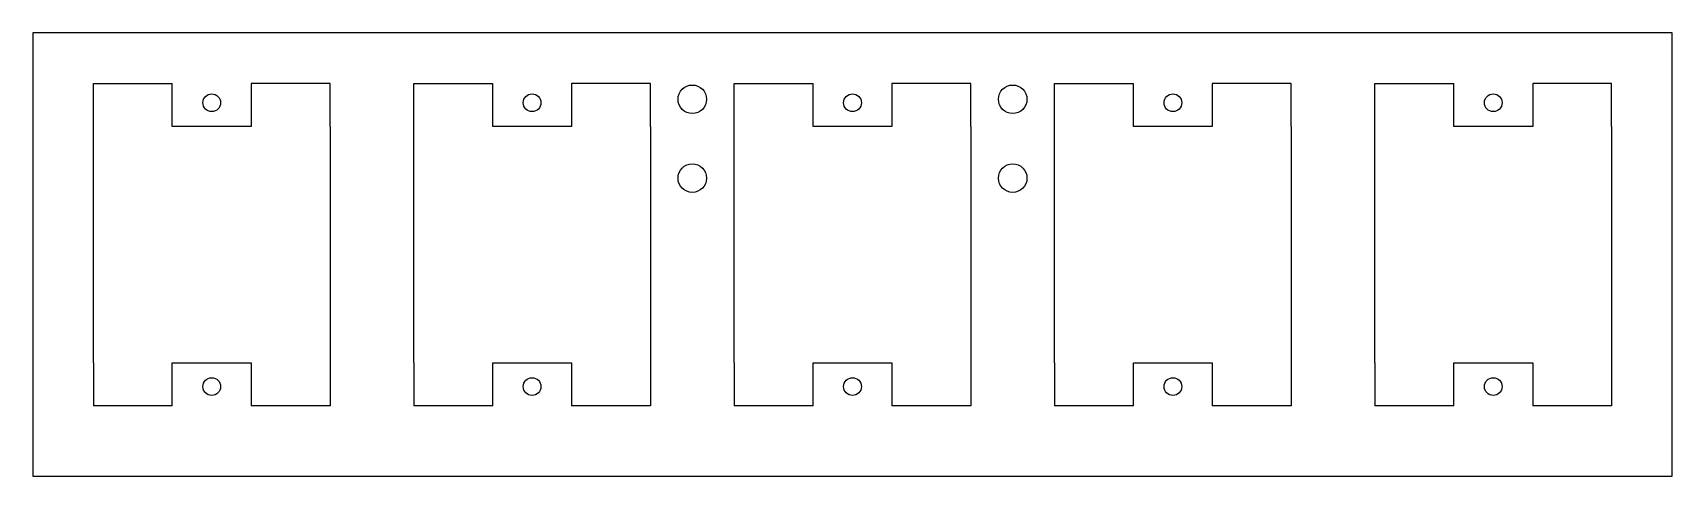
# Model space of a CAD drawing. Header units: millimetres. Extents: x -83 to 83, y -74 to -29.
import ezdxf

# ---------------------------------------------------------------- set-up
doc = ezdxf.new("R2010")
doc.units = ezdxf.units.MM
doc.layers.get('0').update_dxf_attribs({"linetype": 'CONTINUOUS'})

msp = doc.modelspace()

# ---------------------------------------------------------------- linework, layer by layer
for p, q in [((83.15, -29), (-83.15, -29)), ((-83.15, -29), (-83.15, -74)), ((83.15, -74), (83.15, -29)), ((-77, -34.15), (-69, -34.15)), ((-77, -38.5), (-77, -34.15)), ((-69, -38.5), (-69, -34.15)), ((-61, -34.15), (-61, -38.5)), ((-53, -34.15), (-61, -34.15)), ((-53, -38.5), (-53, -34.15)), ((-44.5, -38.5), (-44.5, -34.15)), ((-44.5, -34.15), (-36.5, -34.15)), ((-36.5, -38.5), (-36.5, -34.15)), ((-28.5, -34.15), (-28.5, -38.5)), ((-20.5, -34.15), (-28.5, -34.15)), ((-20.5, -38.5), (-20.5, -34.15)), ((-12, -34.15), (-4, -34.15)), ((-12, -38.5), (-12, -34.15)), ((-4, -38.5), (-4, -34.15)), ((12, -34.15), (4, -34.15)), ((4, -34.15), (4, -38.5)), ((12, -38.5), (12, -34.15)), ((20.5, -34.15), (28.5, -34.15)), ((20.5, -38.5), (20.5, -34.15)), ((28.5, -38.5), (28.5, -34.15)), ((36.5, -34.15), (36.5, -38.5)), ((44.5, -34.15), (36.5, -34.15)), ((44.5, -38.5), (44.5, -34.15)), ((53, -34.15), (61, -34.15)), ((53, -38.5), (53, -34.15)), ((61, -38.5), (61, -34.15)), ((69, -34.15), (69, -38.5)), ((77, -34.15), (69, -34.15)), ((77, -38.5), (77, -34.15)), ((-77, -62.5), (-77, -38.5)), ((-61, -38.5), (-69, -38.5)), ((-53, -38.5), (-53, -62.5)), ((-44.5, -62.5), (-44.5, -38.5)), ((-28.5, -38.5), (-36.5, -38.5)), ((-20.5, -38.5), (-20.5, -62.5)), ((-12, -62.5), (-12, -38.5)), ((4, -38.5), (-4, -38.5)), ((12, -38.5), (12, -62.5)), ((20.5, -62.5), (20.5, -38.5)), ((36.5, -38.5), (28.5, -38.5)), ((44.5, -38.5), (44.5, -62.5)), ((53, -62.5), (53, -38.5)), ((69, -38.5), (61, -38.5)), ((77, -38.5), (77, -62.5)), ((-77, -62.5), (-77, -66.85)), ((-69, -66.85), (-69, -62.5)), ((-69, -62.5), (-61, -62.5)), ((-61, -62.5), (-61, -66.85)), ((-53, -62.5), (-53, -66.85)), ((-44.5, -62.5), (-44.5, -66.85)), ((-36.5, -66.85), (-36.5, -62.5)), ((-36.5, -62.5), (-28.5, -62.5)), ((-28.5, -62.5), (-28.5, -66.85)), ((-20.5, -62.5), (-20.5, -66.85)), ((-12, -62.5), (-12, -66.85)), ((-4, -62.5), (4, -62.5)), ((-4, -66.85), (-4, -62.5)), ((4, -62.5), (4, -66.85)), ((12, -62.5), (12, -66.85)), ((20.5, -62.5), (20.5, -66.85)), ((28.5, -62.5), (36.5, -62.5)), ((28.5, -66.85), (28.5, -62.5)), ((36.5, -62.5), (36.5, -66.85)), ((44.5, -62.5), (44.5, -66.85)), ((53, -62.5), (53, -66.85)), ((61, -62.5), (69, -62.5)), ((61, -66.85), (61, -62.5)), ((69, -62.5), (69, -66.85)), ((77, -62.5), (77, -66.85)), ((-69, -66.85), (-77, -66.85)), ((-53, -66.85), (-61, -66.85)), ((-36.5, -66.85), (-44.5, -66.85)), ((-20.5, -66.85), (-28.5, -66.85)), ((-4, -66.85), (-12, -66.85)), ((12, -66.85), (4, -66.85)), ((28.5, -66.85), (20.5, -66.85)), ((44.5, -66.85), (36.5, -66.85)), ((61, -66.85), (53, -66.85)), ((77, -66.85), (69, -66.85)), ((-83.15, -74), (83.15, -74))]:
    msp.add_line(p, q)
for centre, radius in [((-16.25, -35.75), 1.45), ((16.25, -35.75), 1.45), ((-65, -36.1), 0.9), ((-32.5, -36.1), 0.9), ((0, -36.1), 0.9), ((32.5, -36.1), 0.9), ((65, -36.1), 0.9), ((-16.25, -43.75), 1.45), ((16.25, -43.75), 1.45), ((-65, -64.9), 0.9), ((-32.5, -64.9), 0.9), ((0, -64.9), 0.9), ((32.5, -64.9), 0.9), ((65, -64.9), 0.9)]:
    msp.add_circle(centre, radius)

doc.saveas('drawing.dxf')
